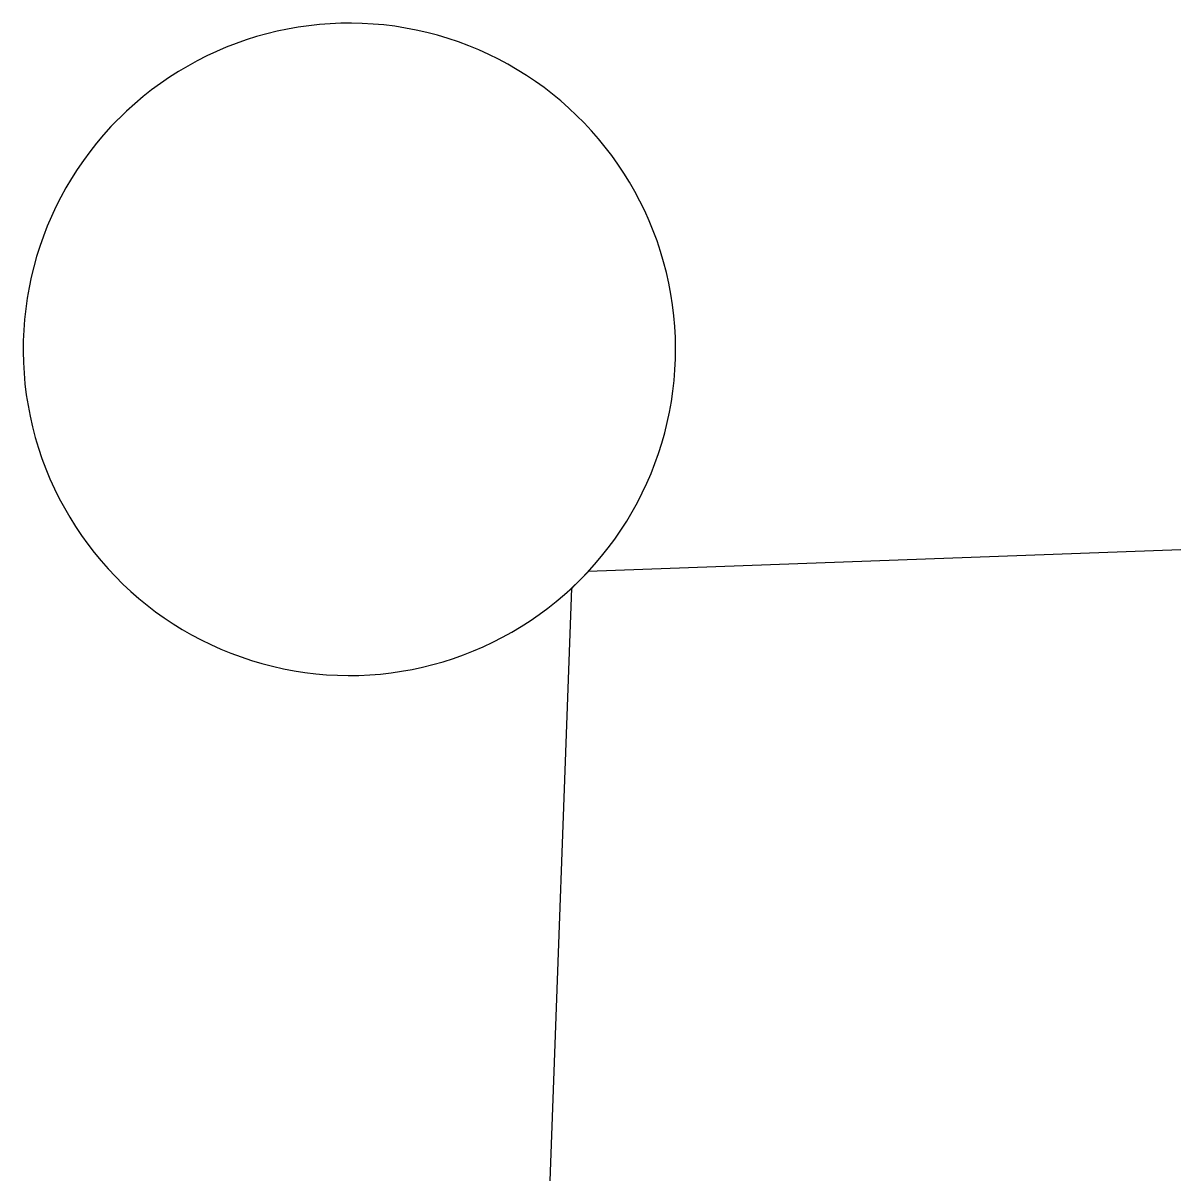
# Model space of a CAD drawing. Header units: metres. Extents: x 0 to 97.6, y 0 to 97.6.
import ezdxf

# ---------------------------------------------------------------- set-up
doc = ezdxf.new("R2010")
doc.units = ezdxf.units.M

msp = doc.modelspace()

# ---------------------------------------------------------------- linework, layer by layer
at = {"layer": 'TOOL_0'}
for p, q in [((97.61, 53.2), (47.64, 51.38)), ((46.23, 49.97), (44.41, 0))]:
    msp.add_line(p, q, dxfattribs=at)
for centre, radius, start, end in [((27.5, 70.1), 27.506, 312.93671, 135), ((27.5, 70.11), 27.503, 135.01473, 317.07748)]:
    msp.add_arc(centre, radius, start, end, dxfattribs=at)

doc.saveas('drawing.dxf')
